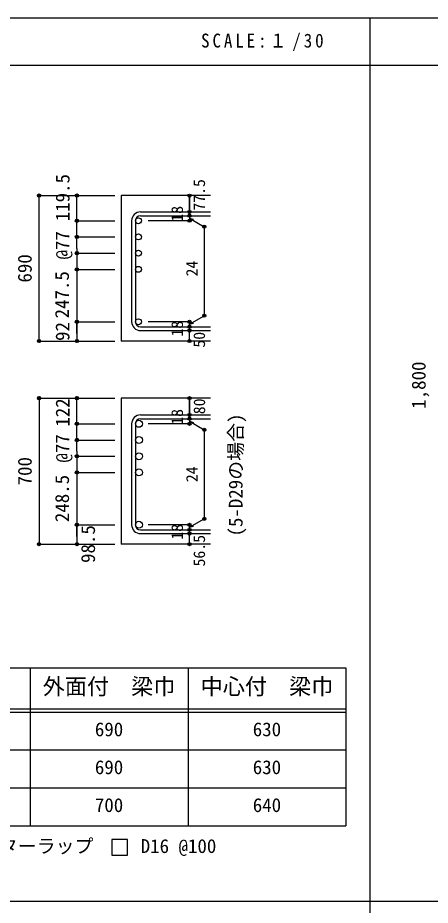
# Model space of a CAD drawing. Units: millimetres at full size, sheet at 1:30; some dimension numbers follow another scale. Extents: x -5973 to 5954, y -4195 to 4201.
# Drawn here: x -2797 to -837, y -15 to 4201 of the extents above; entities that cross this region are included whole.
import ezdxf
from ezdxf.enums import TextEntityAlignment as Align

# ---------------------------------------------------------------- set-up
doc = ezdxf.new("R2010")
doc.units = ezdxf.units.MM
doc.header["$LTSCALE"] = 30
doc.header["$PDMODE"] = 32
doc.header["$PDSIZE"] = 15
for name, color, linetype in [('0-1_躯体線', 2, 'Continuous'), ('0-5_基礎梁筋', 7, 'Continuous'), ('0-6_スタラップ筋', 7, 'Continuous'), ('0-7_文字', 4, 'Continuous'), ('0-D_寸法', 4, 'Continuous'), ('6-7_文字', 7, 'Continuous'), ('6-E_枠', 7, 'Continuous'), ('F-0_枠', 6, 'Continuous')]:
    doc.layers.add(name, color=color, linetype=linetype)
doc.styles.add('ＭＳ ゴシック', font='')
doc.styles.get('ＭＳ ゴシック').set_extended_font_data('MS Gothic')

msp = doc.modelspace()

# ---------------------------------------------------------------- linework, layer by layer
at = {"layer": '0-1_躯体線'}
for p, q in [((-1880.8, 3356.03), (-2305.8, 3356.03)), ((-2305.8, 3356.03), (-2305.8, 2665.03)), ((-1880.8, 2665.03), (-2305.8, 2665.03)), ((-1880.8, 2393.75), (-2305.8, 2393.75)), ((-2305.8, 2393.75), (-2305.8, 1700.25)), ((-1880.8, 1700.25), (-2305.8, 1700.25))]:
    msp.add_line(p, q, dxfattribs=at)
at = {"layer": '0-5_基礎梁筋', "color": 3}
for centre, radius in [((-2223.8, 3236.83), 14), ((-2223.8, 3159.83), 14), ((-2223.8, 3082.83), 14), ((-2223.8, 3005.83), 14), ((-2223.8, 2757.03), 14), ((-2221.3, 2272.05), 16.5), ((-2221.3, 2195.05), 16.5), ((-2221.3, 2118.05), 16.5), ((-2221.3, 2041.05), 16.5), ((-2221.3, 1792.25), 16.5)]:
    msp.add_circle(centre, radius, dxfattribs=at)
at = {"layer": '0-6_スタラップ筋'}
for p, q in [((-2213.8, 3278.83), (-1880.8, 3278.83)), ((-2213.8, 3260.83), (-1880.8, 3260.83)), ((-2255.8, 3236.83), (-2255.8, 2757.03)), ((-2237.8, 3236.83), (-2237.8, 2757.03)), ((-2213.8, 2733.03), (-1880.8, 2733.03)), ((-2213.8, 2715.03), (-1880.8, 2715.03)), ((-2213.8, 2314.05), (-1880.8, 2314.05)), ((-2213.8, 2296.05), (-1880.8, 2296.05)), ((-2255.8, 2272.05), (-2255.8, 1792.25)), ((-2237.8, 2272.05), (-2237.8, 1792.25)), ((-2213.8, 1768.25), (-1880.8, 1768.25)), ((-2213.8, 1750.25), (-1880.8, 1750.25))]:
    msp.add_line(p, q, dxfattribs=at)
for centre, radius, start, end in [((-2213.8, 3236.83), 42, 90, 180), ((-2213.8, 3236.83), 24, 90, 180), ((-2213.8, 2757.03), 42, 180, 270), ((-2213.8, 2757.03), 24, 180, 270), ((-2213.8, 2272.05), 42, 90, 180), ((-2213.8, 2272.05), 24, 90, 180), ((-2213.8, 1792.25), 42, 180, 270), ((-2213.8, 1792.25), 24, 180, 270)]:
    msp.add_arc(centre, radius, start, end, dxfattribs=at)
at = {"layer": '0-D_寸法'}
for p, q in [((-2695.8, 3356.03), (-2515.8, 3356.03)), ((-2695.8, 3356.03), (-2515.8, 3356.03)), ((-2695.8, 2665.03), (-2695.8, 3356.03)), ((-2515.8, 3356.03), (-2335.8, 3356.03)), ((-2515.8, 3356.03), (-2335.8, 3356.03)), ((-2515.8, 3104.83), (-2515.8, 3356.03)), ((-1980.8, 3278.83), (-1980.8, 3356.03)), ((-1980.8, 3356.03), (-1980.8, 3278.83)), ((-1980.8, 3260.83), (-1980.8, 3278.83)), ((-1980.8, 3260.83), (-1980.8, 3236.83)), ((-1980.8, 3248.83), (-1910.74, 3208.39)), ((-1980.8, 3248.83), (-1961.48, 3243.66)), ((-2515.8, 3236.83), (-2335.8, 3236.83)), ((-2515.8, 3236.83), (-2335.8, 3236.83)), ((-1980.8, 3236.83), (-2176.89, 3236.83)), ((-1910.74, 3208.39), (-1910.74, 2785.48)), ((-2515.8, 3159.83), (-2335.8, 3159.83)), ((-2515.8, 3159.83), (-2335.8, 3159.83)), ((-2515.8, 3104.83), (-2515.8, 2665.03)), ((-2515.8, 3082.83), (-2335.8, 3082.83)), ((-2515.8, 3082.83), (-2335.8, 3082.83)), ((-2515.8, 3005.83), (-2335.8, 3005.83)), ((-1980.8, 2745.03), (-1910.74, 2785.48)), ((-2515.8, 2757.03), (-2335.8, 2757.03)), ((-2515.8, 2701.07), (-2515.8, 2757.03)), ((-1980.8, 2757.03), (-2176.89, 2757.03)), ((-1980.8, 2733.03), (-1980.8, 2757.03)), ((-1980.8, 2745.03), (-1961.48, 2750.21)), ((-1980.8, 2715.03), (-1980.8, 2733.03)), ((-1980.8, 2665.03), (-1980.8, 2715.03)), ((-2695.8, 2665.03), (-2515.8, 2665.03)), ((-2515.8, 2665.03), (-2335.8, 2665.03)), ((-2695.8, 2393.75), (-2515.8, 2393.75)), ((-2695.8, 2393.75), (-2515.8, 2393.75)), ((-2695.8, 2393.75), (-2695.8, 1700.25)), ((-2515.8, 2393.75), (-2335.8, 2393.75)), ((-2515.8, 2393.75), (-2335.8, 2393.75)), ((-2515.8, 2142.55), (-2515.8, 2393.75)), ((-1980.8, 2314.05), (-1980.8, 2393.75)), ((-1980.8, 2393.75), (-1980.8, 2314.05)), ((-1980.8, 2296.05), (-1980.8, 2314.05)), ((-1980.8, 2296.05), (-1980.8, 2272.05)), ((-1980.8, 2284.05), (-1910.74, 2243.61)), ((-1980.8, 2284.05), (-1961.48, 2278.88)), ((-2515.8, 2272.05), (-2335.8, 2272.05)), ((-2515.8, 2272.05), (-2335.8, 2272.05)), ((-1980.8, 2272.05), (-2176.89, 2272.05)), ((-1910.74, 2243.61), (-1910.74, 1820.7)), ((-2515.8, 2195.05), (-2335.8, 2195.05)), ((-2515.8, 2195.05), (-2335.8, 2195.05)), ((-2515.8, 2142.55), (-2515.8, 1700.25)), ((-2515.8, 2118.05), (-2335.8, 2118.05)), ((-2515.8, 2118.05), (-2335.8, 2118.05)), ((-2515.8, 2041.05), (-2335.8, 2041.05)), ((-1980.8, 1780.25), (-1910.74, 1820.7)), ((-2515.8, 1792.25), (-2335.8, 1792.25)), ((-2515.8, 1736.29), (-2515.8, 1792.25)), ((-1980.8, 1792.25), (-2176.89, 1792.25)), ((-1980.8, 1768.25), (-1980.8, 1792.25)), ((-1980.8, 1780.25), (-1961.48, 1785.43)), ((-1980.8, 1750.25), (-1980.8, 1768.25)), ((-1980.8, 1700.25), (-1980.8, 1750.25)), ((-2695.8, 1700.25), (-2515.8, 1700.25)), ((-2515.8, 1700.25), (-2335.8, 1700.25))]:
    msp.add_line(p, q, dxfattribs=at)
for centre, radius in [((-2695.8, 3356.03), 8), ((-2695.8, 3356.03), 7.2), ((-2695.8, 3356.03), 6.4), ((-2695.8, 3356.03), 5.6), ((-2695.8, 3356.03), 4.8), ((-2695.8, 3356.03), 4), ((-2695.8, 3356.03), 3.2), ((-2695.8, 3356.03), 2.4), ((-2695.8, 3356.03), 1.6), ((-2695.8, 3356.03), 0.8), ((-2515.8, 3356.03), 8), ((-2515.8, 3356.03), 7.2), ((-2515.8, 3356.03), 6.4), ((-2515.8, 3356.03), 5.6), ((-2515.8, 3356.03), 4.8), ((-2515.8, 3356.03), 4), ((-2515.8, 3356.03), 3.2), ((-2515.8, 3356.03), 2.4), ((-2515.8, 3356.03), 1.6), ((-2515.8, 3356.03), 0.8), ((-1980.8, 3356.03), 4), ((-1980.8, 3356.03), 3.6), ((-1980.8, 3356.03), 3.2), ((-1980.8, 3356.03), 2.8), ((-1980.8, 3356.03), 2.4), ((-1980.8, 3356.03), 2), ((-1980.8, 3356.03), 1.6), ((-1980.8, 3356.03), 1.2), ((-1980.8, 3356.03), 0.8), ((-1980.8, 3356.03), 0.4), ((-1980.8, 3278.83), 4), ((-1980.8, 3260.83), 4), ((-1980.8, 3278.83), 3.6), ((-1980.8, 3260.83), 3.6), ((-1980.8, 3278.83), 3.2), ((-1980.8, 3260.83), 3.2), ((-1980.8, 3278.83), 2.8), ((-1980.8, 3260.83), 2.8), ((-1980.8, 3278.83), 2.4), ((-1980.8, 3260.83), 2.4), ((-1980.8, 3278.83), 2), ((-1980.8, 3260.83), 2), ((-1980.8, 3278.83), 1.6), ((-1980.8, 3260.83), 1.6), ((-1980.8, 3278.83), 1.2), ((-1980.8, 3260.83), 1.2), ((-1980.8, 3278.83), 0.8), ((-1980.8, 3260.83), 0.8), ((-1980.8, 3278.83), 0.4), ((-1980.8, 3260.83), 0.4), ((-2515.8, 3236.83), 8), ((-2515.8, 3236.83), 7.2), ((-2515.8, 3236.83), 6.4), ((-2515.8, 3236.83), 5.6), ((-2515.8, 3236.83), 4.8), ((-2515.8, 3236.83), 4), ((-2515.8, 3236.83), 3.2), ((-2515.8, 3236.83), 2.4), ((-2515.8, 3236.83), 1.6), ((-2515.8, 3236.83), 0.8), ((-1980.8, 3236.83), 4), ((-1980.8, 3236.83), 3.6), ((-1980.8, 3236.83), 3.2), ((-1980.8, 3236.83), 2.8), ((-1980.8, 3236.83), 2.4), ((-1980.8, 3236.83), 2), ((-1980.8, 3236.83), 1.6), ((-1980.8, 3236.83), 1.2), ((-1980.8, 3236.83), 0.8), ((-1980.8, 3236.83), 0.4), ((-1910.74, 3208.39), 4), ((-1910.74, 3208.39), 3.6), ((-1910.74, 3208.39), 3.2), ((-1910.74, 3208.39), 2.8), ((-1910.74, 3208.39), 2.4), ((-1910.74, 3208.39), 2), ((-1910.74, 3208.39), 1.6), ((-1910.74, 3208.39), 1.2), ((-1910.74, 3208.39), 0.8), ((-1910.74, 3208.39), 0.4), ((-2515.8, 3159.83), 8), ((-2515.8, 3159.83), 7.2), ((-2515.8, 3159.83), 6.4), ((-2515.8, 3159.83), 5.6), ((-2515.8, 3159.83), 4.8), ((-2515.8, 3159.83), 4), ((-2515.8, 3159.83), 3.2), ((-2515.8, 3159.83), 2.4), ((-2515.8, 3159.83), 1.6), ((-2515.8, 3159.83), 0.8), ((-2515.8, 3082.83), 8), ((-2515.8, 3082.83), 7.2), ((-2515.8, 3082.83), 6.4), ((-2515.8, 3082.83), 5.6), ((-2515.8, 3082.83), 4.8), ((-2515.8, 3082.83), 4), ((-2515.8, 3082.83), 3.2), ((-2515.8, 3082.83), 2.4), ((-2515.8, 3082.83), 1.6), ((-2515.8, 3082.83), 0.8), ((-2515.8, 3005.83), 8), ((-2515.8, 3005.83), 7.2), ((-2515.8, 3005.83), 6.4), ((-2515.8, 3005.83), 5.6), ((-2515.8, 3005.83), 4.8), ((-2515.8, 3005.83), 4), ((-2515.8, 3005.83), 3.2), ((-2515.8, 3005.83), 2.4), ((-2515.8, 3005.83), 1.6), ((-2515.8, 3005.83), 0.8), ((-1910.74, 2785.48), 4), ((-1910.74, 2785.48), 3.6), ((-1910.74, 2785.48), 3.2), ((-1910.74, 2785.48), 2.8), ((-1910.74, 2785.48), 2.4), ((-1910.74, 2785.48), 2), ((-1910.74, 2785.48), 1.6), ((-1910.74, 2785.48), 1.2), ((-1910.74, 2785.48), 0.8), ((-1910.74, 2785.48), 0.4), ((-2515.8, 2757.03), 8), ((-2515.8, 2757.03), 7.2), ((-2515.8, 2757.03), 6.4), ((-2515.8, 2757.03), 5.6), ((-2515.8, 2757.03), 4.8), ((-2515.8, 2757.03), 4), ((-2515.8, 2757.03), 3.2), ((-2515.8, 2757.03), 2.4), ((-2515.8, 2757.03), 1.6), ((-2515.8, 2757.03), 0.8), ((-1980.8, 2757.03), 4), ((-1980.8, 2757.03), 3.6), ((-1980.8, 2757.03), 3.2), ((-1980.8, 2757.03), 2.8), ((-1980.8, 2757.03), 2.4), ((-1980.8, 2757.03), 2), ((-1980.8, 2757.03), 1.6), ((-1980.8, 2757.03), 1.2), ((-1980.8, 2757.03), 0.8), ((-1980.8, 2757.03), 0.4), ((-1980.8, 2733.03), 4), ((-1980.8, 2715.03), 4), ((-1980.8, 2733.03), 3.6), ((-1980.8, 2715.03), 3.6), ((-1980.8, 2733.03), 3.2), ((-1980.8, 2715.03), 3.2), ((-1980.8, 2733.03), 2.8), ((-1980.8, 2715.03), 2.8), ((-1980.8, 2733.03), 2.4), ((-1980.8, 2715.03), 2.4), ((-1980.8, 2733.03), 2), ((-1980.8, 2715.03), 2), ((-1980.8, 2733.03), 1.6), ((-1980.8, 2715.03), 1.6), ((-1980.8, 2733.03), 1.2), ((-1980.8, 2715.03), 1.2), ((-1980.8, 2733.03), 0.8), ((-1980.8, 2715.03), 0.8), ((-1980.8, 2733.03), 0.4), ((-1980.8, 2715.03), 0.4), ((-2695.8, 2665.03), 7.2), ((-2695.8, 2665.03), 6.4), ((-2695.8, 2665.03), 5.6), ((-2695.8, 2665.03), 4.8), ((-2695.8, 2665.03), 4), ((-2695.8, 2665.03), 3.2), ((-2695.8, 2665.03), 2.4), ((-2695.8, 2665.03), 1.6), ((-2695.8, 2665.03), 0.8), ((-2515.8, 2665.03), 7.2), ((-2515.8, 2665.03), 6.4), ((-2515.8, 2665.03), 5.6), ((-2515.8, 2665.03), 4.8), ((-2515.8, 2665.03), 4), ((-2515.8, 2665.03), 3.2), ((-2515.8, 2665.03), 2.4), ((-2515.8, 2665.03), 1.6), ((-2515.8, 2665.03), 0.8), ((-1980.8, 2665.03), 4), ((-1980.8, 2665.03), 3.6), ((-1980.8, 2665.03), 3.2), ((-1980.8, 2665.03), 2.8), ((-1980.8, 2665.03), 2.4), ((-1980.8, 2665.03), 2), ((-1980.8, 2665.03), 1.6), ((-1980.8, 2665.03), 1.2), ((-1980.8, 2665.03), 0.8), ((-1980.8, 2665.03), 0.4), ((-2695.8, 2393.75), 8), ((-2695.8, 2393.75), 7.2), ((-2695.8, 2393.75), 6.4), ((-2695.8, 2393.75), 5.6), ((-2695.8, 2393.75), 4.8), ((-2695.8, 2393.75), 4), ((-2695.8, 2393.75), 3.2), ((-2695.8, 2393.75), 2.4), ((-2695.8, 2393.75), 1.6), ((-2695.8, 2393.75), 0.8), ((-2515.8, 2393.75), 8), ((-2515.8, 2393.75), 7.2), ((-2515.8, 2393.75), 6.4), ((-2515.8, 2393.75), 5.6), ((-2515.8, 2393.75), 4.8), ((-2515.8, 2393.75), 4), ((-2515.8, 2393.75), 3.2), ((-2515.8, 2393.75), 2.4), ((-2515.8, 2393.75), 1.6), ((-2515.8, 2393.75), 0.8), ((-1980.8, 2393.75), 4), ((-1980.8, 2393.75), 3.6), ((-1980.8, 2393.75), 3.2), ((-1980.8, 2393.75), 2.8), ((-1980.8, 2393.75), 2.4), ((-1980.8, 2393.75), 2), ((-1980.8, 2393.75), 1.6), ((-1980.8, 2393.75), 1.2), ((-1980.8, 2393.75), 0.8), ((-1980.8, 2393.75), 0.4), ((-2515.8, 2272.05), 8), ((-2515.8, 2272.05), 7.2), ((-2515.8, 2272.05), 6.4), ((-2515.8, 2272.05), 5.6), ((-2515.8, 2272.05), 4.8), ((-1980.8, 2314.05), 4), ((-1980.8, 2296.05), 4), ((-1980.8, 2314.05), 3.6), ((-1980.8, 2296.05), 3.6), ((-1980.8, 2314.05), 3.2), ((-1980.8, 2296.05), 3.2), ((-1980.8, 2314.05), 2.8), ((-1980.8, 2296.05), 2.8), ((-1980.8, 2314.05), 2.4), ((-1980.8, 2296.05), 2.4), ((-1980.8, 2314.05), 2), ((-1980.8, 2296.05), 2), ((-1980.8, 2314.05), 1.6), ((-1980.8, 2296.05), 1.6), ((-1980.8, 2314.05), 1.2), ((-1980.8, 2296.05), 1.2), ((-1980.8, 2314.05), 0.8), ((-1980.8, 2296.05), 0.8), ((-1980.8, 2314.05), 0.4), ((-1980.8, 2296.05), 0.4), ((-2515.8, 2272.05), 4), ((-2515.8, 2272.05), 3.2), ((-2515.8, 2272.05), 2.4), ((-2515.8, 2272.05), 1.6), ((-2515.8, 2272.05), 0.8), ((-1980.8, 2272.05), 4), ((-1980.8, 2272.05), 3.6), ((-1980.8, 2272.05), 3.2), ((-1980.8, 2272.05), 2.8), ((-1980.8, 2272.05), 2.4), ((-1980.8, 2272.05), 2), ((-1980.8, 2272.05), 1.6), ((-1980.8, 2272.05), 1.2), ((-1980.8, 2272.05), 0.8), ((-1980.8, 2272.05), 0.4), ((-1910.74, 2243.61), 4), ((-1910.74, 2243.61), 3.6), ((-1910.74, 2243.61), 3.2), ((-1910.74, 2243.61), 2.8), ((-1910.74, 2243.61), 2.4), ((-1910.74, 2243.61), 2), ((-1910.74, 2243.61), 1.6), ((-1910.74, 2243.61), 1.2), ((-1910.74, 2243.61), 0.8), ((-1910.74, 2243.61), 0.4), ((-2515.8, 2195.05), 8), ((-2515.8, 2195.05), 7.2), ((-2515.8, 2195.05), 6.4), ((-2515.8, 2195.05), 5.6), ((-2515.8, 2195.05), 4.8), ((-2515.8, 2195.05), 4), ((-2515.8, 2195.05), 3.2), ((-2515.8, 2195.05), 2.4), ((-2515.8, 2195.05), 1.6), ((-2515.8, 2195.05), 0.8), ((-2515.8, 2118.05), 8), ((-2515.8, 2118.05), 7.2), ((-2515.8, 2118.05), 6.4), ((-2515.8, 2118.05), 5.6), ((-2515.8, 2118.05), 4.8), ((-2515.8, 2118.05), 4), ((-2515.8, 2118.05), 3.2), ((-2515.8, 2118.05), 2.4), ((-2515.8, 2118.05), 1.6), ((-2515.8, 2118.05), 0.8), ((-2515.8, 2041.05), 8), ((-2515.8, 2041.05), 7.2), ((-2515.8, 2041.05), 6.4), ((-2515.8, 2041.05), 5.6), ((-2515.8, 2041.05), 4.8), ((-2515.8, 2041.05), 4), ((-2515.8, 2041.05), 3.2), ((-2515.8, 2041.05), 2.4), ((-2515.8, 2041.05), 1.6), ((-2515.8, 2041.05), 0.8), ((-1910.74, 1820.7), 4), ((-1910.74, 1820.7), 3.6), ((-1910.74, 1820.7), 3.2), ((-1910.74, 1820.7), 2.8), ((-1910.74, 1820.7), 2.4), ((-1910.74, 1820.7), 2), ((-1910.74, 1820.7), 1.6), ((-1910.74, 1820.7), 1.2), ((-1910.74, 1820.7), 0.8), ((-1910.74, 1820.7), 0.4), ((-2515.8, 1792.25), 8), ((-2515.8, 1792.25), 7.2), ((-2515.8, 1792.25), 6.4), ((-2515.8, 1792.25), 5.6), ((-2515.8, 1792.25), 4.8), ((-2515.8, 1792.25), 4), ((-2515.8, 1792.25), 3.2), ((-2515.8, 1792.25), 2.4), ((-2515.8, 1792.25), 1.6), ((-2515.8, 1792.25), 0.8), ((-1980.8, 1792.25), 4), ((-1980.8, 1768.25), 4), ((-1980.8, 1792.25), 3.6), ((-1980.8, 1768.25), 3.6), ((-1980.8, 1792.25), 3.2), ((-1980.8, 1768.25), 3.2), ((-1980.8, 1792.25), 2.8), ((-1980.8, 1768.25), 2.8), ((-1980.8, 1792.25), 2.4), ((-1980.8, 1792.25), 2), ((-1980.8, 1792.25), 1.6), ((-1980.8, 1792.25), 1.2), ((-1980.8, 1792.25), 0.8), ((-1980.8, 1792.25), 0.4), ((-1980.8, 1750.25), 4), ((-1980.8, 1750.25), 3.6), ((-1980.8, 1750.25), 3.2), ((-1980.8, 1750.25), 2.8), ((-1980.8, 1768.25), 2.4), ((-1980.8, 1750.25), 2.4), ((-1980.8, 1768.25), 2), ((-1980.8, 1750.25), 2), ((-1980.8, 1768.25), 1.6), ((-1980.8, 1750.25), 1.6), ((-1980.8, 1768.25), 1.2), ((-1980.8, 1750.25), 1.2), ((-1980.8, 1768.25), 0.8), ((-1980.8, 1750.25), 0.8), ((-1980.8, 1768.25), 0.4), ((-1980.8, 1750.25), 0.4), ((-2695.8, 1700.25), 7.2), ((-2695.8, 1700.25), 6.4), ((-2695.8, 1700.25), 5.6), ((-2695.8, 1700.25), 4.8), ((-2695.8, 1700.25), 4), ((-2695.8, 1700.25), 3.2), ((-2695.8, 1700.25), 2.4), ((-2695.8, 1700.25), 1.6), ((-2695.8, 1700.25), 0.8), ((-2515.8, 1700.25), 7.2), ((-2515.8, 1700.25), 6.4), ((-2515.8, 1700.25), 5.6), ((-2515.8, 1700.25), 4.8), ((-2515.8, 1700.25), 4), ((-2515.8, 1700.25), 3.2), ((-2515.8, 1700.25), 2.4), ((-2515.8, 1700.25), 1.6), ((-2515.8, 1700.25), 0.8), ((-1980.8, 1700.25), 4), ((-1980.8, 1700.25), 3.6), ((-1980.8, 1700.25), 3.2), ((-1980.8, 1700.25), 2.8), ((-1980.8, 1700.25), 2.4), ((-1980.8, 1700.25), 2), ((-1980.8, 1700.25), 1.6), ((-1980.8, 1700.25), 1.2), ((-1980.8, 1700.25), 0.8), ((-1980.8, 1700.25), 0.4)]:
    msp.add_circle(centre, radius, dxfattribs=at)
at = {"layer": '0-D_寸法', "color": 7}
for p in [(-2695.8, 3356.03), (-2695.8, 3356.03), (-2515.8, 3356.03), (-1980.8, 3356.03), (-1980.8, 3278.83), (-1980.8, 3260.83), (-2515.8, 3236.83), (-1980.8, 3236.83), (-1910.74, 3208.39), (-2515.8, 3159.83), (-2515.8, 3082.83), (-2515.8, 3005.83), (-2515.8, 3005.83), (-1910.74, 2785.48), (-2515.8, 2757.03), (-2515.8, 2757.03), (-1980.8, 2757.03), (-1980.8, 2733.03), (-1980.8, 2715.03), (-2695.8, 2665.03), (-2695.8, 2665.03), (-2515.8, 2665.03), (-1980.8, 2665.03), (-2695.8, 2393.75), (-2515.8, 2393.75), (-1980.8, 2393.75), (-1980.8, 2314.05), (-2515.8, 2272.05), (-1980.8, 2296.05), (-1980.8, 2272.05), (-1910.74, 2243.61), (-2515.8, 2195.05), (-2515.8, 2118.05), (-2515.8, 2041.05), (-2515.8, 2041.05), (-1910.74, 1820.7), (-2515.8, 1792.25), (-2515.8, 1792.25), (-1980.8, 1792.25), (-1980.8, 1768.25), (-1980.8, 1750.25), (-2695.8, 1700.25), (-2515.8, 1700.25), (-1980.8, 1700.25)]:
    msp.add_point(p, dxfattribs=at)
at = {"layer": '6-7_文字'}
msp.add_lwpolyline([(-2350.02, 222.91), (-2275.02, 222.91), (-2275.02, 297.91), (-2350.02, 297.91)], close=True, dxfattribs=at)
at = {"layer": '6-E_枠', "color": 3}
for p, q in [((-3400.52, 1112.77), (-1238, 1112.77)), ((-1238, 1112.77), (-1238, 362.77)), ((-3400.52, 362.77), (-1238, 362.77))]:
    msp.add_line(p, q, dxfattribs=at)
at = {"layer": '6-E_枠'}
for p, q in [((-2738, 1112.77), (-2738, 362.77)), ((-1988, 1112.77), (-1988, 362.77)), ((-3400.52, 917.77), (-1238, 917.77)), ((-3400.52, 902.77), (-1238, 902.77)), ((-3400.52, 722.77), (-1238, 722.77)), ((-3400.52, 542.77), (-1238, 542.77))]:
    msp.add_line(p, q, dxfattribs=at)
at = {"layer": 'F-0_枠'}
msp.add_line((-5972.88, 4201.15), (5954.1, 4201.15), dxfattribs=at)
at = {"layer": 'F-0_枠', "color": 2}
for p, q in [((-1124.64, 4201.15), (-1124.64, -4195.24)), ((-5972.88, 3976.15), (3723.6, 3976.15)), ((3723.6, 2.95), (-5972.88, 2.95))]:
    msp.add_line(p, q, dxfattribs=at)

# ---------------------------------------------------------------- texts
at = {"layer": '0-7_文字', "color": 7, "style": 'ＭＳ ゴシック'}
msp.add_text('(5-D29の場合)', height=65.98, rotation=90, dxfattribs=at).set_placement((-1708.91, 1736.67), align=Align.BOTTOM_LEFT)
at = {"layer": '0-D_寸法', "style": 'ＭＳ ゴシック'}
for s, height, p in [('119.5', 65.98, (-2530.92, 3234.32)), ('77.5', 54.99, (-1890.8, 3284.83)), ('18', 54.99, (-1995.8, 3232.33)), ('@77', 65.98, (-2531.33, 3052.7)), ('690', 65.98, (-2710.8, 2943.03)), ('24', 54.99, (-1925.74, 2971.93)), ('247.5', 65.98, (-2534.01, 2772.9)), ('92', 65.98, (-2531.49, 2665.74)), ('18', 54.99, (-1995.8, 2686.53)), ('50', 54.99, (-1890.8, 2634.03)), ('1,800', 65.98, (-839.6, 2343.53)), ('122', 65.98, (-2531.15, 2258.37)), ('80', 54.99, (-1890.35, 2317.49)), ('18', 54.99, (-1995.8, 2267.55)), ('@77', 65.98, (-2531.33, 2087.92)), ('700', 65.98, (-2710.8, 1979.5)), ('24', 54.99, (-1925.74, 1994.65)), ('248.5', 65.98, (-2533.58, 1804.99)), ('98.5', 65.98, (-2410.11, 1610.96)), ('18', 54.99, (-1995.8, 1721.75)), ('56.5', 54.99, (-1890.8, 1594.25))]:
    msp.add_text(s, height=height, rotation=90, dxfattribs=at).set_placement(p, align=Align.BOTTOM_LEFT)
at = {"layer": '6-7_文字', "color": 2, "style": 'ＭＳ ゴシック'}
for s, p in [('外面付\u3000梁巾', (-2678, 962.77)), ('中心付\u3000梁巾', (-1928, 962.77))]:
    msp.add_text(s, height=76.98, dxfattribs=at).set_placement(p, align=Align.BOTTOM_LEFT)
at = {"layer": '6-7_文字', "style": 'ＭＳ ゴシック'}
for s, p in [('690', (-2430.5, 767.77)), ('630', (-1680.5, 767.77)), ('690', (-2430.5, 587.77)), ('630', (-1680.5, 587.77)), ('700', (-2430.5, 407.77)), ('640', (-1680.5, 407.77)), ('※ 基礎梁スターラップ     D16 @100', (-3381.96, 213.19))]:
    msp.add_text(s, height=65.98, dxfattribs=at).set_placement(p, align=Align.BOTTOM_LEFT)
at = {"layer": '6-7_文字', "color": 2, "insert": (-1925.98, 4043.65), "char_height": 65.98, "attachment_point": 7, "style": 'ＭＳ ゴシック'}
msp.add_mtext('\\T1.34;\\W0.9;SCALE:１/30', dxfattribs=at)

doc.saveas('drawing.dxf')
